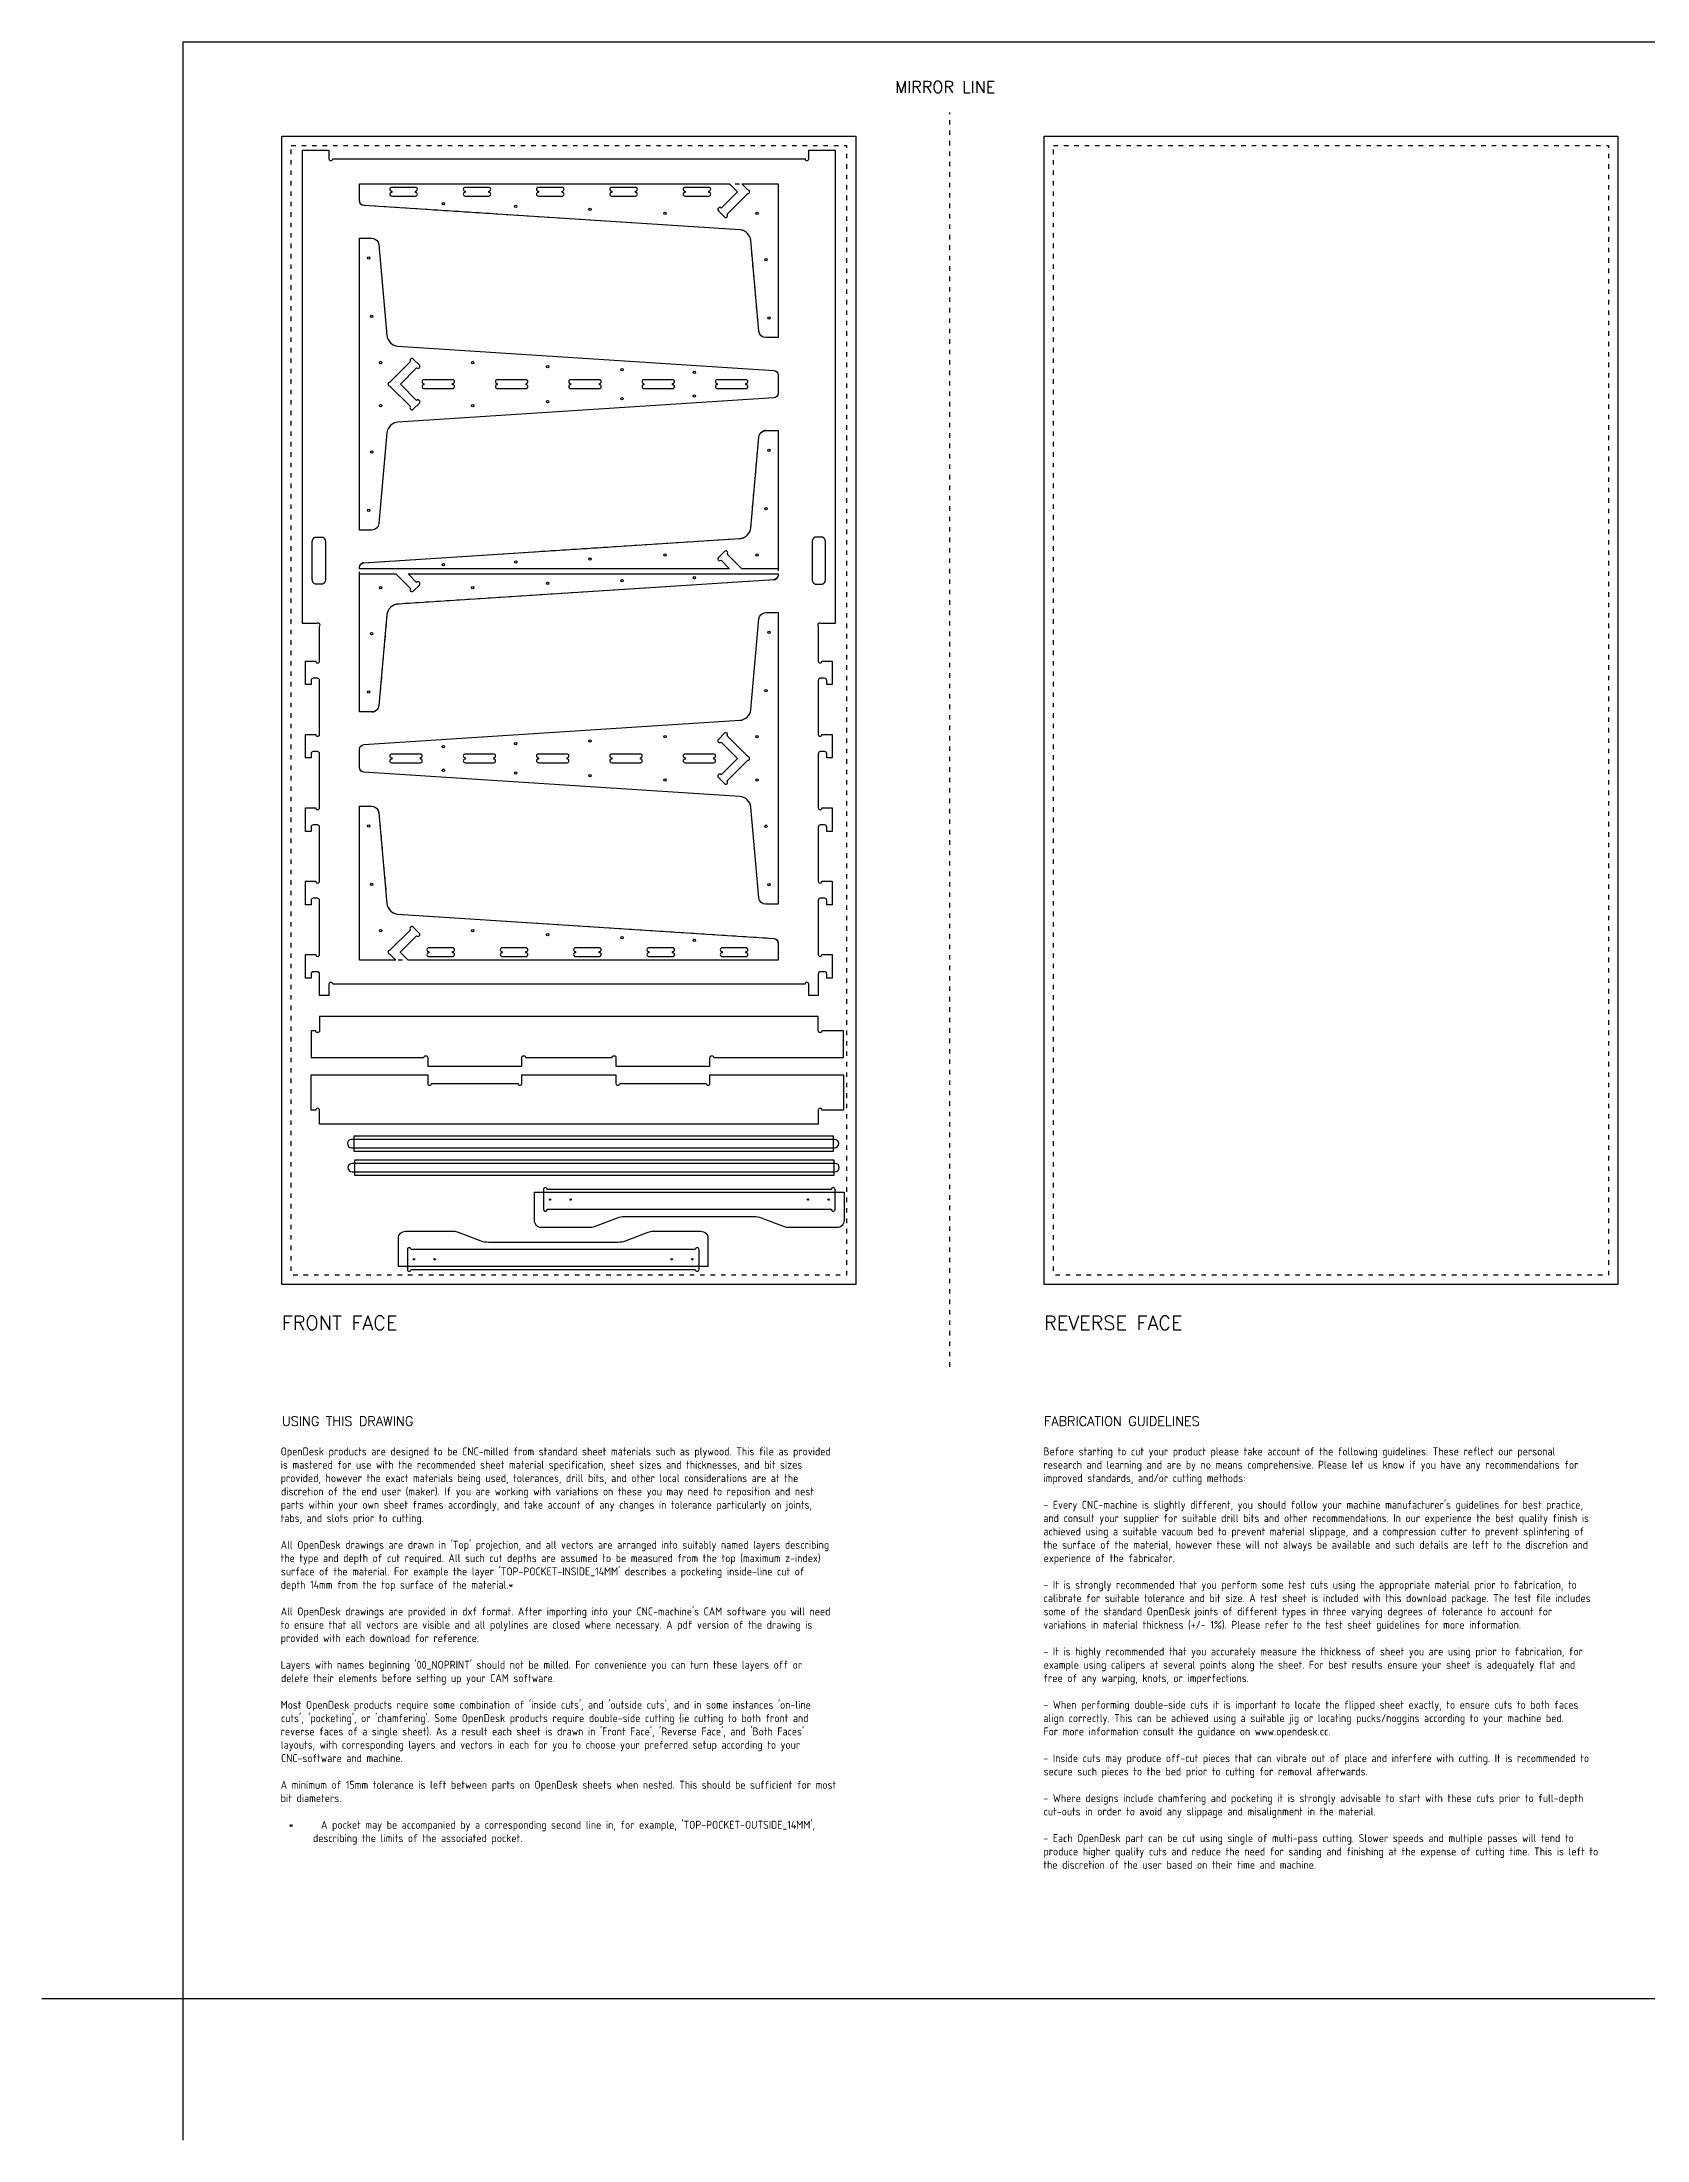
# Model space of a CAD drawing. Extents: x -300 to 5880, y -300 to 4158.
# Drawn here: x -300 to 3112, y -300 to 4158 of the extents above; entities that cross this region are included whole.
import ezdxf
from ezdxf.enums import TextEntityAlignment as Align

# ---------------------------------------------------------------- set-up
doc = ezdxf.new("R2010")
doc.units = 0
doc.linetypes.add('DGN_STYLE_5', pattern=[22.17944, 9.505474, -12.673965])
for name, color, linetype in [('00-NOPRINT_TEXT', 7, 'CONTINUOUS'), ('00_NOPRINT_TOLERANCE', 7, 'DGN_STYLE_5'), ('TOP-CUT-INSIDE_18MM', 1, 'CONTINUOUS'), ('TOP-CUT-OUTSIDE_18MM', 220, 'CONTINUOUS'), ('TOP-HOLE-3MM-DIAM_18MM', 3, 'CONTINUOUS'), ('TOP-HOLE-6MM-DIAM_14MM', 220, 'CONTINUOUS'), ('TOP-POCKET-INSIDE_06MM', 6, 'CONTINUOUS'), ('TOP-POCKET-INSIDE_12MM', 140, 'CONTINUOUS'), ('TOP-POCKET-INSIDE_14MM', 190, 'CONTINUOUS')]:
    doc.layers.add(name, color=color, linetype=linetype)
doc.layers.add('BOARD_18MM-NOMINAL', color=3, linetype='CONTINUOUS', lineweight=30)
doc.styles.add('OD-ISOCP-17', font='isocp.shx', dxfattribs={"height": 17})
doc.styles.add('OD-SIMPLEX-20', font='simplex.shx', dxfattribs={"height": 20})
doc.styles.add('OD-SIMPLEX-25', font='simplex.shx', dxfattribs={"height": 25})
doc.styles.add('OD-SIMPLEX-30', font='simplex.shx', dxfattribs={"height": 30})

# ---------------------------------------------------------------- blocks, each defined once
blk = doc.blocks.new('*U0')
at = {"layer": '00-NOPRINT_TEXT', "style": 'OD-SIMPLEX-25'}
blk.add_text('MIRROR LINE', height=25, dxfattribs=at).set_placement((1513.3, 4049.9))

msp = doc.modelspace()

# ---------------------------------------------------------------- linework, layer by layer
at = {"layer": '00-NOPRINT_TEXT', "flags": 128}
msp.add_lwpolyline([(0, 4158), (5880, 4158), (5880, 0), (0, 0)], close=True, dxfattribs=at)
msp.add_lwpolyline([(0, -300), (0, 0), (-300, 0)], dxfattribs=at)
at = {"layer": '00_NOPRINT_TOLERANCE'}
msp.add_line((1630, 1343.2), (1630, 4008), dxfattribs=at)
at = {"layer": '00_NOPRINT_TOLERANCE', "flags": 128}
for points in [[(210, 3958), (1430, 3958), (1430, 1518), (210, 1518)], [(230, 3938), (1410, 3938), (1410, 1538), (230, 1538)], [(1830, 3958), (3050, 3958), (3050, 1518), (1830, 1518)], [(1850, 3938), (3030, 3938), (3030, 1538), (1850, 1538)]]:
    msp.add_lwpolyline(points, close=True, dxfattribs=at)
at = {"layer": '00_NOPRINT_TOLERANCE'}
for points in [[(1265, 3529.7), (1238.7, 3529.7, -0.388479), (1223.8, 3543.4), (1206.6, 3736.1, 0.370027), (1183.4, 3758.8), (384.3, 3810.5, -0.395438), (374.9, 3820.5), (374.9, 3856.4), (1265, 3856.4)], [(374.9, 3041.4, -0.395438), (384.3, 3051.4), (1183.4, 3103, 0.370027), (1206.7, 3125.7), (1223.8, 3318.5, -0.388479), (1238.7, 3332.1), (1265, 3332.1), (1265.1, 3027.8), (1265.1, 3025.2, -0.395438), (1255.7, 3015.3), (456.6, 2963.6, 0.370027), (433.3, 2940.9), (416.2, 2748.2, -0.388479), (401.3, 2734.5), (375, 2734.5), (374.9, 3038.8)], [(374.9, 2534), (401.2, 2534, -0.388479), (416.1, 2520.3), (433.3, 2327.6, 0.370027), (456.6, 2304.9), (1255.6, 2253.3, -0.395438), (1265, 2243.3), (1265, 2207.3), (374.9, 2207.3)]]:
    msp.add_lwpolyline(points, format="xyb", close=True, dxfattribs=at)
at = {"layer": 'BOARD_18MM-NOMINAL', "flags": 128}
for points in [[(210, 3958), (1430, 3958), (1430, 1518), (210, 1518)], [(1830, 3958), (3050, 3958), (3050, 1518), (1830, 1518)]]:
    msp.add_lwpolyline(points, close=True, dxfattribs=at)
at = {"layer": 'TOP-CUT-INSIDE_18MM'}
for points in [[(494.1, 3841, 1), (494.1, 3849), (443.5, 3849, 1), (443.5, 3841), (443.5, 3838.4, 1), (443.5, 3830.4), (494.1, 3830.4, 1), (494.1, 3838.4)], [(650, 3841, 1), (650, 3849), (599.4, 3849, 1), (599.4, 3841), (599.4, 3838.4, 1), (599.4, 3830.4), (650, 3830.4, 1), (650, 3838.4)], [(805.8, 3841, 1), (805.8, 3849), (755.2, 3849, 1), (755.2, 3841), (755.2, 3838.4, 1), (755.2, 3830.4), (805.8, 3830.4, 1), (805.8, 3838.4)], [(961.7, 3841, 1), (961.7, 3849), (911.1, 3849, 1), (911.1, 3841), (911.1, 3838.4, 1), (911.1, 3830.4), (961.7, 3830.4, 1), (961.7, 3838.4)], [(1117.6, 3841, 1), (1117.6, 3849), (1067, 3849, 1), (1067, 3841), (1067, 3838.4, 1), (1067, 3830.4), (1117.6, 3830.4, 1), (1117.6, 3838.4)], [(439.8, 3426.9), (483.5, 3383.2, 1), (489.2, 3377.5), (502.2, 3390.6, 1), (496.5, 3396.2), (461.8, 3430.9), (496.5, 3465.6, 1), (502.2, 3471.3), (489.2, 3484.3, 1), (483.5, 3478.7), (439.8, 3434.9, 1)], [(282.7, 3006, -0.059631), (281.1, 3006.2, -0.055379), (279.7, 3006.7, -0.05941), (278.2, 3007.7, -0.049833), (277, 3008.9, -0.049466), (276, 3010.5, -0.042606), (275.2, 3012.3, -0.039321), (274.8, 3014.1, -0.037397), (274.7, 3016), (274.7, 3096, -0.037397), (274.8, 3097.9, -0.039321), (275.2, 3099.7, -0.042606), (276, 3101.5, -0.049466), (277, 3103.1, -0.049833), (278.2, 3104.3, -0.05941), (279.7, 3105.3, -0.055379), (281.1, 3105.8, -0.059631), (282.7, 3106), (294.7, 3106, -0.059631), (296.2, 3105.8, -0.055379), (297.6, 3105.3, -0.05941), (299.1, 3104.3, -0.049833), (300.3, 3103.1, -0.049466), (301.4, 3101.5, -0.042606), (302.1, 3099.7, -0.039321), (302.5, 3097.9, -0.037397), (302.7, 3096), (302.7, 3016, -0.037397), (302.5, 3014.1, -0.039321), (302.1, 3012.3, -0.042606), (301.4, 3010.5, -0.049466), (300.3, 3008.9, -0.049833), (299.1, 3007.7, -0.05941), (297.6, 3006.7, -0.055379), (296.2, 3006.2, -0.059631), (294.7, 3006)], [(1357.3, 3006, 0.059631), (1358.9, 3006.2, 0.055379), (1360.3, 3006.7, 0.05941), (1361.8, 3007.7, 0.049833), (1363, 3008.9, 0.049466), (1364, 3010.5, 0.042606), (1364.8, 3012.3, 0.039321), (1365.2, 3014.1, 0.037397), (1365.3, 3016), (1365.3, 3096, 0.037397), (1365.2, 3097.9, 0.039321), (1364.8, 3099.7, 0.042606), (1364, 3101.5, 0.049466), (1363, 3103.1, 0.049833), (1361.8, 3104.3, 0.05941), (1360.3, 3105.3, 0.055379), (1358.9, 3105.8, 0.059631), (1357.3, 3106), (1345.3, 3106, 0.059631), (1343.8, 3105.8, 0.055379), (1342.4, 3105.3, 0.05941), (1340.9, 3104.3, 0.049833), (1339.7, 3103.1, 0.049466), (1338.6, 3101.5, 0.042606), (1337.9, 3099.7, 0.039321), (1337.5, 3097.9, 0.037397), (1337.3, 3096), (1337.3, 3016, 0.037397), (1337.5, 3014.1, 0.039321), (1337.9, 3012.3, 0.042606), (1338.6, 3010.5, 0.049466), (1339.7, 3008.9, 0.049833), (1340.9, 3007.7, 0.05941), (1342.4, 3006.7, 0.055379), (1343.8, 3006.2, 0.059631), (1345.3, 3006)], [(1200.2, 2639.7), (1156.5, 2683.4, 1), (1150.8, 2689.1), (1137.8, 2676.1, 1), (1143.5, 2670.4), (1178.2, 2635.7), (1143.5, 2601, 1), (1137.8, 2595.3), (1150.8, 2582.3, 1), (1156.5, 2588), (1200.2, 2631.7, 1)], [(522.3, 2222.7, 1), (522.3, 2214.7), (572.9, 2214.7, 1), (572.9, 2222.7), (572.9, 2225.3, 1), (572.9, 2233.3), (522.3, 2233.3, 1), (522.3, 2225.3)], [(678.2, 2222.7, 1), (678.2, 2214.7), (728.8, 2214.7, 1), (728.8, 2222.7), (728.8, 2225.3, 1), (728.8, 2233.3), (678.2, 2233.3, 1), (678.2, 2225.3)], [(834.1, 2222.7, 1), (834.1, 2214.7), (884.7, 2214.7, 1), (884.7, 2222.7), (884.7, 2225.3, 1), (884.7, 2233.3), (834.1, 2233.3, 1), (834.1, 2225.3)], [(990, 2222.7, 1), (990, 2214.7), (1040.6, 2214.7, 1), (1040.6, 2222.7), (1040.6, 2225.3, 1), (1040.6, 2233.3), (990, 2233.3, 1), (990, 2225.3)], [(1145.8, 2222.7, 1), (1145.8, 2214.7), (1196.4, 2214.7, 1), (1196.4, 2222.7), (1196.4, 2225.3, 1), (1196.4, 2233.3), (1145.8, 2233.3, 1), (1145.8, 2225.3)]]:
    msp.add_lwpolyline(points, format="xyb", close=True, dxfattribs=at)
at = {"layer": 'TOP-CUT-OUTSIDE_18MM'}
msp.add_line((489.2, 2991.1), (502.2, 3004.1), dxfattribs=at)
for points in [[(1380, 2169), (1368, 2169), (1368, 2178, 0.414214), (1363.5, 2182.5), (1354.5, 2182.5, 0.414214), (1350, 2178), (1350, 2132), (1330, 2132), (1330, 2156, 1), (1322, 2156), (318, 2156, 1), (310, 2156), (310, 2132), (290, 2132), (290, 2178, 0.414214), (285.5, 2182.5), (276.5, 2182.5, 0.414214), (272, 2178), (272, 2169), (260, 2169), (260, 2219), (282, 2219, 1), (290, 2219), (290, 2333.9, 0.414214), (285.5, 2338.4), (276.5, 2338.4, 0.414214), (272, 2333.9), (272, 2324.9), (260, 2324.9), (260, 2374.9), (282, 2374.9, 1), (290, 2374.9), (290, 2489.7, 0.414214), (285.5, 2494.2), (276.5, 2494.2, 0.414214), (272, 2489.7), (272, 2480.7), (260, 2480.7), (260, 2530.7), (282, 2530.7, 1), (290, 2530.7), (290, 2645.6, 0.414214), (285.5, 2650.1), (276.5, 2650.1, 0.414214), (272, 2645.6), (272, 2636.6), (260, 2636.6), (260, 2686.6), (282, 2686.6, 1), (290, 2686.6), (290, 2801.5, 0.414214), (285.5, 2806), (276.5, 2806, 0.414214), (272, 2801.5), (272, 2792.5), (260, 2792.5), (260, 2842.5), (282, 2842.5, 1), (290, 2842.5), (290, 2916.3, 1), (284.3, 2922), (254, 2922), (254, 3928), (310, 3928), (310, 3910, 1), (318, 3910), (1322, 3910, 1), (1330, 3910), (1330, 3928), (1386, 3928), (1386, 2922), (1355.7, 2922, 1), (1350, 2916.3), (1350, 2842.5, 1), (1358, 2842.5), (1380, 2842.5), (1380, 2792.5), (1368, 2792.5), (1368, 2801.5, 0.414214), (1363.5, 2806), (1354.5, 2806, 0.414214), (1350, 2801.5), (1350, 2686.6, 1), (1358, 2686.6), (1380, 2686.6), (1380, 2636.6), (1368, 2636.6), (1368, 2645.6, 0.414214), (1363.5, 2650.1), (1354.5, 2650.1, 0.414214), (1350, 2645.6), (1350, 2530.7, 1), (1358, 2530.7), (1380, 2530.7), (1380, 2480.7), (1368, 2480.7), (1368, 2489.7, 0.414214), (1363.5, 2494.2), (1354.5, 2494.2, 0.414214), (1350, 2489.7), (1350, 2374.9, 1), (1358, 2374.9), (1380, 2374.9), (1380, 2324.9), (1368, 2324.9), (1368, 2333.9, 0.414214), (1363.5, 2338.4), (1354.5, 2338.4, 0.414214), (1350, 2333.9), (1350, 2219, 1), (1358, 2219), (1380, 2219)], [(1137.8, 3799.4), (1150.8, 3786.3, 1), (1156.5, 3792), (1200.2, 3835.7, 1), (1200.2, 3843.7), (1187.5, 3856.4), (1265, 3856.4), (1265, 3529.7), (1238.7, 3529.7, -0.388479), (1223.8, 3543.4), (1206.6, 3736.1, 0.370027), (1183.4, 3758.8), (384.3, 3810.5, -0.395438), (374.9, 3820.5), (374.9, 3856.4), (1161.5, 3856.4), (1178.2, 3839.7), (1143.5, 3805, 1)], [(456.6, 3511.8), (1255.7, 3460.2, -0.395438), (1265.1, 3450.2), (1265.1, 3411.7, -0.395438), (1255.7, 3401.7), (456.6, 3350, 0.370027), (433.3, 3327.3), (416.2, 3134.6, -0.388479), (401.3, 3120.9), (375, 3120.9), (375, 3740.9), (401.3, 3740.9, -0.388479), (416.2, 3727.3), (433.3, 3534.5, 0.370027)], [(1143.5, 3056.8), (1161.5, 3038.8), (374.9, 3038.8), (374.9, 3041.4, -0.395438), (384.3, 3051.4), (1183.4, 3103, 0.370027), (1206.7, 3125.7), (1223.8, 3318.5, -0.388479), (1238.7, 3332.1), (1265, 3332.1), (1265, 3038.8), (1187.5, 3038.8), (1156.5, 3069.9, 1), (1150.8, 3075.5), (1137.8, 3062.5, 1)], [(496.5, 3009.8), (478.5, 3027.8), (1265.1, 3027.8), (1265.1, 3025.2, -0.395438), (1255.7, 3015.3), (456.6, 2963.6, 0.370027), (433.3, 2940.9), (416.2, 2748.2, -0.388479), (401.3, 2734.5), (375, 2734.5), (375, 3027.8), (452.5, 3027.8), (483.5, 2996.8, 1), (489.2, 2991.1), (502.2, 3004.1, 1)], [(1183.4, 2554.8), (384.3, 2606.5, -0.395438), (374.9, 2616.4), (374.9, 2655, -0.395438), (384.3, 2664.9), (1183.4, 2716.6, 0.370027), (1206.7, 2739.3), (1223.8, 2932, -0.388479), (1238.7, 2945.7), (1265, 2945.7), (1265, 2325.7), (1238.7, 2325.7, -0.388479), (1223.8, 2339.4), (1206.7, 2532.1, 0.370027)], [(502.1, 2264.4), (489.1, 2277.4, 1), (483.4, 2271.7), (439.7, 2228, 1), (439.7, 2220), (452.4, 2207.3), (374.9, 2207.3), (374.9, 2534), (401.2, 2534, -0.388479), (416.1, 2520.3), (433.3, 2327.6, 0.370027), (456.6, 2304.9), (1255.6, 2253.3, -0.395438), (1265, 2243.3), (1265, 2207.3), (478.4, 2207.3), (461.7, 2224), (496.5, 2258.7, 1)], [(272, 2057), (272, 2000), (512, 2000, -1), (520, 2000), (520, 1982), (720, 1982), (720, 2000, -1), (728, 2000), (912, 2000, -1), (920, 2000), (920, 1982), (1120, 1982), (1120, 2000, -1), (1128, 2000), (1404, 2000), (1404, 2057), (1358, 2057, -1), (1350, 2057), (1350, 2087), (290, 2087), (290, 2057, -1), (282, 2057)], [(720, 1963.2), (920, 1963.2), (920, 1945.2, 1), (928, 1945.2), (1112, 1945.2, 1), (1120, 1945.2), (1120, 1963.2), (1404, 1963.2), (1404, 1888.2), (1358, 1888.2, 1), (1350, 1888.2), (1350, 1858.2), (290, 1858.2), (290, 1888.2, 1), (282, 1888.2), (272, 1888.2), (272, 1963.2), (520, 1963.2), (520, 1945.2, 1), (528, 1945.2), (712, 1945.2, 1), (720, 1945.2)], [(747, 1713.7), (1405, 1713.7), (1405, 1653.7, -0.414214), (1390, 1638.7), (1287.7, 1638.7, -0.090287), (1278.2, 1640.4), (1229.6, 1658.8, 0.090287), (1213.6, 1661.7), (938.4, 1661.7, 0.090287), (922.4, 1658.8), (873.8, 1640.4, -0.088447), (864.3, 1638.7), (762, 1638.7, -0.414214), (747, 1653.7)], [(1115.7, 1556), (457.7, 1556), (457.7, 1616, -0.414214), (472.7, 1631), (575, 1631, -0.090287), (584.6, 1629.3), (633.2, 1610.8, 0.090287), (649.1, 1608), (924.3, 1608, 0.090287), (940.3, 1610.8), (988.9, 1629.3, -0.088447), (998.5, 1631), (1100.7, 1631, -0.414214), (1115.7, 1616)]]:
    msp.add_lwpolyline(points, format="xyb", close=True, dxfattribs=at)
for points in [[(363.2, 1801.2), (1382.8, 1801.2), (1382.8, 1833.2), (363.2, 1833.2)], [(364.2, 1750.2), (1383.8, 1750.2), (1383.8, 1782.2), (364.2, 1782.2)]]:
    msp.add_lwpolyline(points, close=True, dxfattribs=at)
at = {"layer": 'TOP-HOLE-3MM-DIAM_18MM'}
for centre in [(780, 1698.2), (824, 1698.2), (1328, 1698.2), (1372, 1698.2), (490.7, 1571.5), (534.7, 1571.5), (1038.7, 1571.5), (1082.7, 1571.5)]:
    msp.add_circle(centre, 1.5, dxfattribs=at)
at = {"layer": 'TOP-HOLE-6MM-DIAM_14MM'}
for centre in [(553.2, 3814.7), (707.2, 3808.7), (865.2, 3802.7), (1024.2, 3793.7), (1220.2, 3793.7), (394.8, 3698.9), (1239.2, 3695.7), (400.8, 3574.9), (1245.2, 3571.7), (419.8, 3476.9), (615.8, 3476.9), (774.8, 3467.9), (932.8, 3461.9), (1086.8, 3455.9), (774.8, 3393.9), (932.8, 3399.9), (1086.8, 3405.9), (419.8, 3384.9), (615.8, 3384.9), (400.8, 3286.9), (1245.2, 3290.1), (394.8, 3162.9), (1239.2, 3166.1), (553.2, 3047.1), (707.2, 3053.1), (865.2, 3059.1), (1024.2, 3068.1), (1220.2, 3068.1), (419.8, 2998.5), (615.8, 2998.5), (774.8, 3007.5), (932.8, 3013.5), (1086.8, 3019.5), (400.8, 2900.5), (1245.2, 2903.7), (394.8, 2776.5), (1239.2, 2779.7), (865.2, 2672.7), (1024.2, 2681.7), (1220.2, 2681.7), (553.2, 2660.7), (707.2, 2666.7), (553.2, 2610.7), (707.2, 2604.7), (865.2, 2598.7), (1024.2, 2589.7), (1220.2, 2589.7), (394.7, 2492), (1239.2, 2491.7), (400.7, 2368), (1245.2, 2367.7), (419.7, 2270), (615.7, 2270), (774.7, 2261), (932.7, 2255), (1086.7, 2249)]:
    msp.add_circle(centre, 2.5, dxfattribs=at)
at = {"layer": 'TOP-POCKET-INSIDE_06MM'}
for points in [[(1378, 1677.7, 1), (1386, 1677.7), (1386, 1719.7, 1), (1378, 1719.7), (774, 1719.7, 1), (766, 1719.7), (766, 1677.7, 1), (774, 1677.7)], [(484.7, 1592, 1), (476.7, 1592), (476.7, 1550, 1), (484.7, 1550), (1088.7, 1550, 1), (1096.7, 1550), (1096.7, 1592, 1), (1088.7, 1592)]]:
    msp.add_lwpolyline(points, format="xyb", close=True, dxfattribs=at)
at = {"layer": 'TOP-POCKET-INSIDE_12MM'}
for points in [[(1384.7, 1826.3), (358.3, 1826.3, 0.414196), (349.3, 1817.2, 0.414196), (358.3, 1808.1), (1384.7, 1808.1, 0.414196), (1393.7, 1817.2, 0.414196)], [(1385.7, 1775.3), (359.3, 1775.3, 0.414196), (350.3, 1766.2, 0.414196), (359.3, 1757.1), (1385.7, 1757.1, 0.414196), (1394.7, 1766.2, 0.414196)]]:
    msp.add_lwpolyline(points, format="xyb", close=True, dxfattribs=at)
at = {"layer": 'TOP-POCKET-INSIDE_14MM'}
for points in [[(573, 3429.6), (573, 3432.2, 1), (573, 3440.2), (512, 3440.2, 1), (512, 3432.2), (512, 3429.6, 1), (512, 3421.6), (573, 3421.6, 1)], [(728.9, 3429.6), (728.9, 3432.2, 1), (728.9, 3440.2), (667.9, 3440.2, 1), (667.9, 3432.2), (667.9, 3429.6, 1), (667.9, 3421.6), (728.9, 3421.6, 1)], [(884.8, 3429.6), (884.8, 3432.2, 1), (884.8, 3440.2), (823.8, 3440.2, 1), (823.8, 3432.2), (823.8, 3429.6, 1), (823.8, 3421.6), (884.8, 3421.6, 1)], [(1040.6, 3429.6), (1040.6, 3432.2, 1), (1040.6, 3440.2), (979.6, 3440.2, 1), (979.6, 3432.2), (979.6, 3429.6, 1), (979.6, 3421.6), (1040.6, 3421.6, 1)], [(1196.5, 3429.6), (1196.5, 3432.2, 1), (1196.5, 3440.2), (1135.5, 3440.2, 1), (1135.5, 3432.2), (1135.5, 3429.6, 1), (1135.5, 3421.6), (1196.5, 3421.6, 1)], [(443.5, 2637), (443.5, 2634.4, 1), (443.5, 2626.4), (504.5, 2626.4, 1), (504.5, 2634.4), (504.5, 2637, 1), (504.5, 2645), (443.5, 2645, 1)], [(599.4, 2637), (599.4, 2634.4, 1), (599.4, 2626.4), (660.4, 2626.4, 1), (660.4, 2634.4), (660.4, 2637, 1), (660.4, 2645), (599.4, 2645, 1)], [(755.2, 2637), (755.2, 2634.4, 1), (755.2, 2626.4), (816.2, 2626.4, 1), (816.2, 2634.4), (816.2, 2637, 1), (816.2, 2645), (755.2, 2645, 1)], [(911.1, 2637), (911.1, 2634.4, 1), (911.1, 2626.4), (972.1, 2626.4, 1), (972.1, 2634.4), (972.1, 2637, 1), (972.1, 2645), (911.1, 2645, 1)], [(1067, 2637), (1067, 2634.4, 1), (1067, 2626.4), (1128, 2626.4, 1), (1128, 2634.4), (1128, 2637, 1), (1128, 2645), (1067, 2645, 1)]]:
    msp.add_lwpolyline(points, format="xyb", close=True, dxfattribs=at)

# ---------------------------------------------------------------- block references
at = {"layer": '00-NOPRINT_TEXT'}
msp.add_blockref('*U0', (0, 0), dxfattribs=at)

# ---------------------------------------------------------------- texts
at = {"layer": '00-NOPRINT_TEXT', "color": 7}
for s, height, style, p in [('FRONT FACE', 30, 'OD-SIMPLEX-30', (210, 1451.3)), ('REVERSE FACE', 30, 'OD-SIMPLEX-30', (1830, 1451.3)), ('USING THIS DRAWING', 20, 'OD-SIMPLEX-20', (210, 1237.4)), ('FABRICATION GUIDELINES', 20, 'OD-SIMPLEX-20', (1830, 1237.4))]:
    msp.add_text(s, height=height, rotation=360, dxfattribs=dict(at, style=style)).set_placement(p, align=Align.TOP_LEFT)
at = {"layer": '00-NOPRINT_TEXT', "color": 7, "style": 'OD-ISOCP-17'}
for s, p in [('OpenDesk products are designed to be CNC-milled from standard sheet materials such as plywood. This file as provided', (207.4, 1154.7)), ('Before starting to cut your product please take account of the following guidelines. These reflect our personal', (1828.7, 1154.7)), ('is mastered for use with the recommended sheet material specification, sheet sizes and thicknesses, and bit sizes', (207.4, 1126.3)), ('provided, however the exact materials being used, tolerances, drill bits, and other local considerations are at the', (207.4, 1098)), ('research and learning and are by no means comprehensive. Please let us know if you have any recommendations for', (1828.7, 1126.3)), ('improved standards, and/or cutting methods:', (1828.7, 1098)), ('discretion of the end user (maker). If you are working with variations on these you may need to reposition and nest', (208.1, 1069.7)), ('tabs, and slots prior to cutting.', (207.4, 1013)), ('parts within your own sheet frames accordingly, and take account of any changes in tolerance particularly on joints,', (207.4, 1041.3)), ("- Every CNC-machine is slightly different, you should follow your machine manufacturer's guidelines for best practice,", (1828.7, 1041.3)), ('and consult your supplier for suitable drill bits and other recommendations. In our experience the best quality finish is', (1828.7, 1013)), ('achieved using a suitable vacuum bed to prevent material slippage, and a compression cutter to prevent splintering of', (1828.7, 984.7)), ('the type and depth of cut required. All such cut depths are assumed to be measured from the top (maximum z-index)', (207.4, 928)), ("All OpenDesk drawings are drawn in 'Top' projection, and all vectors are arranged into suitably named layers describing", (207.4, 956.3)), ('the surface of the material, however these will not always be available and such details are left to the discretion and', (1828.7, 956.3)), ('experience of the fabricator.', (1829.2, 928)), ("surface of the material. For example the layer 'TOP-POCKET-INSIDE_14MM' describes a pocketing inside-line cut of", (208, 899.7)), ('depth 14mm from the top surface of the material.*', (207.4, 871.3)), ('- It is strongly recommended that you perform some test cuts using the appropriate material prior to fabrication, to', (1828.7, 871.3)), ('calibrate for suitable tolerance and bit size. A test sheet is included with this download package. The test file includes', (1829.3, 843)), ('to ensure that all vectors are visible and all polylines are closed where necessary. A pdf version of the drawing is', (207.4, 786.3)), ("All OpenDesk drawings are provided in dxf format. After importing into your CNC-machine's CAM software you will need", (207.4, 814.7)), ('variations in material thickness (+/- 1%%%). Please refer to the test sheet guidelines for more information.', (1828.7, 786.3)), ('some of the standard OpenDesk joints of different types in three varying degrees of tolerance to account for', (1829.2, 814.7)), ('provided with each download for reference.', (207.4, 758)), ("Layers with names beginning '00_NOPRINT' should not be milled. For convenience you can turn these layers off or", (207.4, 701.3)), ('- It is highly recommended that you accurately measure the thickness of sheet you are using prior to fabrication, for', (1828.7, 729.7)), ('example using calipers at several points along the sheet. For best results ensure your sheet is adequately flat and', (1829.2, 701.3)), ('delete their elements before setting up your CAM software.', (208.1, 673)), ('free of any warping, knots, or imperfections.', (1828.7, 673)), ("Most OpenDesk products require some combination of 'inside cuts', and 'outside cuts', and in some instances 'on-line", (207.4, 616.3)), ('- When performing double-side cuts it is important to locate the flipped sheet exactly, to ensure cuts to both faces', (1828.7, 616.3)), ("reverse faces of a single sheet). As a result each sheet is drawn in 'Front Face', 'Reverse Face', and 'Both Faces'", (207.4, 559.7)), ("cuts', 'pocketing', or 'chamfering'. Some OpenDesk products require double-side cutting (ie cutting to both front and", (208.1, 588)), ('align correctly. This can be achieved using a suitable jig or locating pucks/noggins according to your machine bed.', (1828.7, 588)), ('layouts, with corresponding layers and vectors in each for you to choose your preferred setup according to your', (207.8, 531.3)), ('For more information consult the guidance on www.opendesk.cc.', (1828.7, 559.7)), ('CNC-software and machine.', (208.2, 503)), ('- Inside cuts may produce off-cut pieces that can vibrate out of place and interfere with cutting. It is recommended to', (1828.7, 503)), ('secure such pieces to the bed prior to cutting for removal afterwards.', (1829.2, 474.7)), ('A minimum of 15mm tolerance is left between parts on OpenDesk sheets when nested. This should be sufficient for most', (207.4, 446.3)), ('bit diameters.', (207.4, 418)), ('- Where designs include chamfering and pocketing it is strongly advisable to start with these cuts prior to full-depth', (1828.7, 418)), ('cut-outs in order to avoid any slippage and misalignment in the material.', (1829.3, 389.7)), ("*      A pocket may be accompanied by a corresponding second line in, for example, 'TOP-POCKET-OUTSIDE_14MM',", (224.4, 361.3)), ('describing the limits of the associated pocket.', (276.1, 333)), ('- Each OpenDesk part can be cut using single of multi-pass cutting. Slower speeds and multiple passes will tend to', (1828.7, 333)), ('produce higher quality cuts and reduce the need for sanding and finishing at the expense of cutting time. This is left to', (1828.7, 304.7)), ('the discretion of the user based on their time and machine.', (1828.7, 276.3))]:
    msp.add_text(s, height=17, rotation=360, dxfattribs=at).set_placement(p)

doc.saveas('drawing.dxf')
